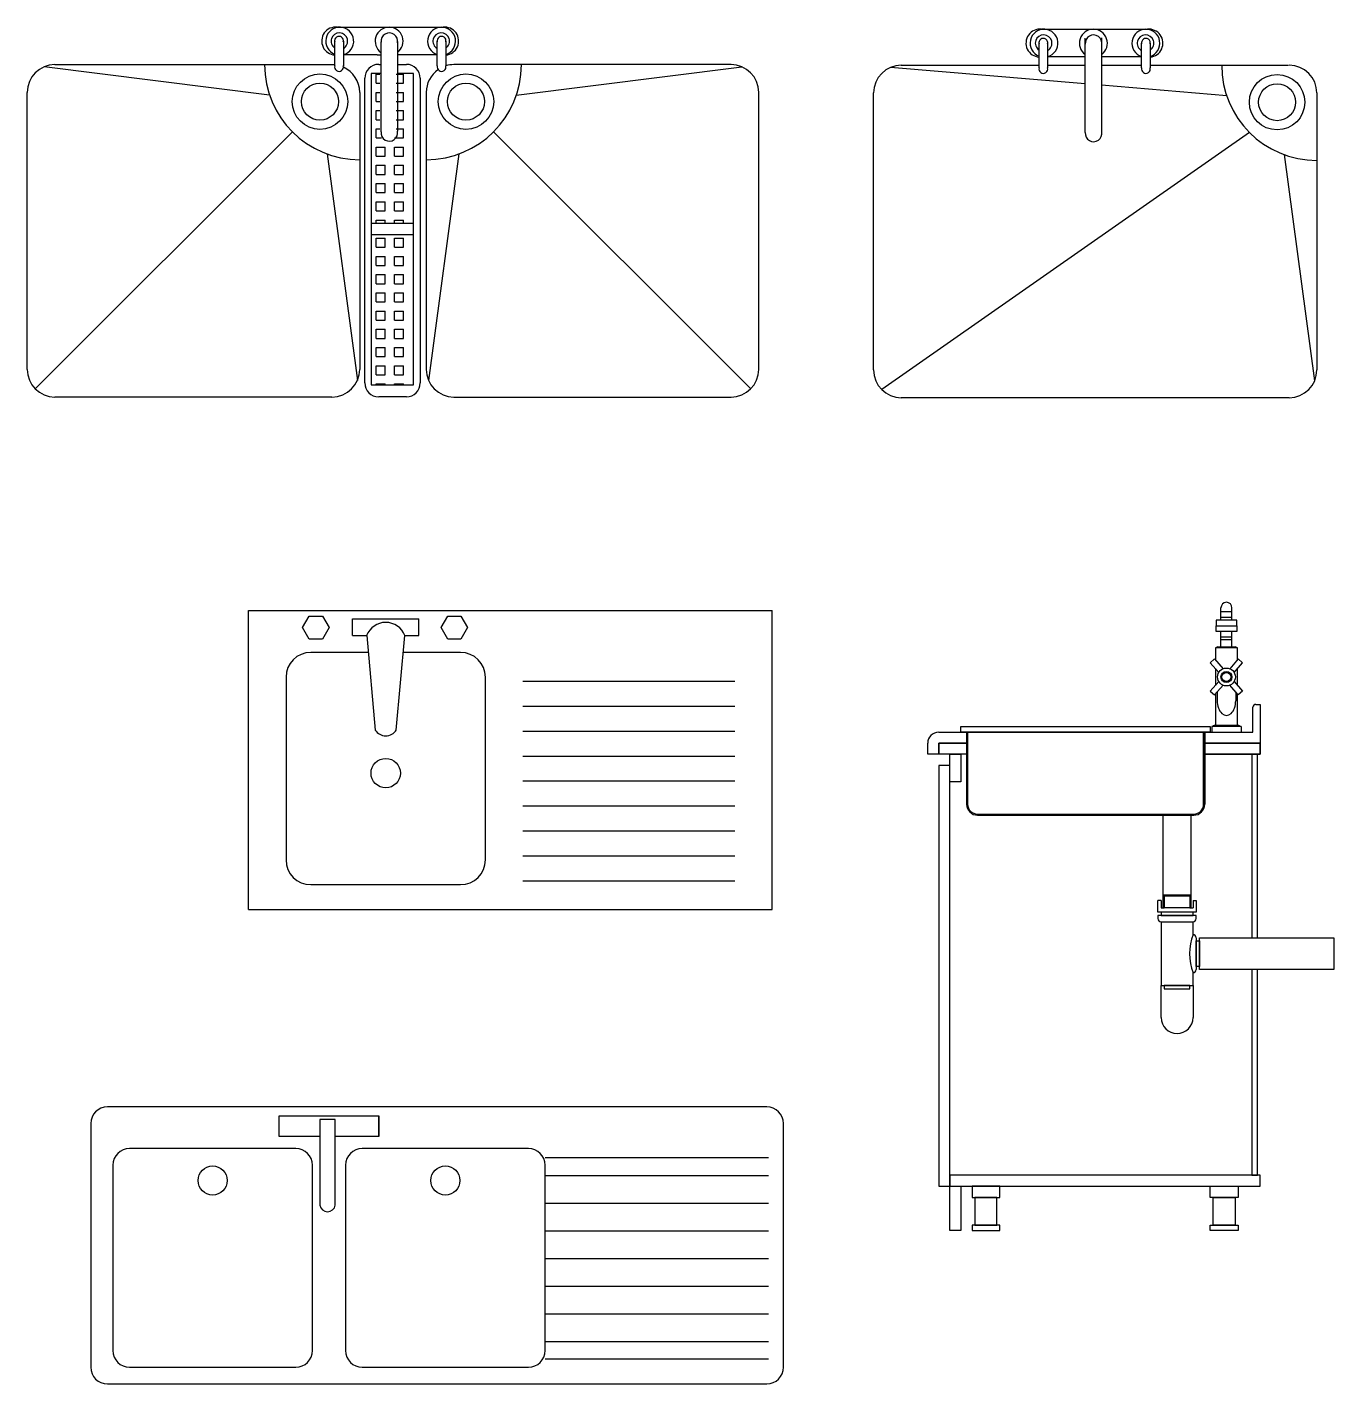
# Model space of a CAD drawing. Header units: inches. Extents: x -9589 to -2911, y 12135 to 18568.
# Drawn here: x -5270 to -2911, y 16011 to 18461 of the extents above; entities that cross this region are included whole.
import ezdxf

# ---------------------------------------------------------------- set-up
doc = ezdxf.new("R2010")
doc.units = ezdxf.units.IN
doc.header["$MEASUREMENT"] = 0
doc.layers.add('freecads.com', color=7, linetype='Continuous')

msp = doc.modelspace()

# ---------------------------------------------------------------- linework, layer by layer
at = {"layer": 'freecads.com'}
for p, q in [((-4710, 18460.9), (-4512.8, 18460.9)), ((-4512.8, 18460.9), (-4512.8, 18460.8)), ((-3439, 18457.2), (-3241.8, 18457.2)), ((-3241.8, 18457.2), (-3241.8, 18457.1)), ((-4714.4, 18391.2), (-4714.4, 18436)), ((-4698.9, 18436), (-4698.9, 18391.2)), ((-4630.9, 18271.9), (-4630.9, 18434.8)), ((-4601.4, 18435.2), (-4601.4, 18273.4)), ((-4529.4, 18391.2), (-4529.4, 18436)), ((-4513.9, 18436), (-4513.9, 18391.2)), ((-3443.4, 18387.5), (-3443.4, 18432.3)), ((-3427.9, 18432.3), (-3427.9, 18387.5)), ((-3359.9, 18270.8), (-3359.9, 18441.3)), ((-3330.4, 18441.6), (-3330.4, 18272.3)), ((-3258.4, 18387.5), (-3258.4, 18432.3)), ((-3242.9, 18432.3), (-3242.9, 18387.5)), ((-4637.7, 18410.9), (-4698.9, 18410.9)), ((-4637.7, 18410.9), (-4630.9, 18410.9)), ((-4529.4, 18410.9), (-4601.4, 18410.9)), ((-4512.8, 18410.9), (-4513.9, 18410.9)), ((-4512.8, 18410.9), (-4512.8, 18410.9)), ((-3359.9, 18407.2), (-3427.9, 18407.2)), ((-3258.4, 18407.2), (-3330.4, 18407.2)), ((-3241.8, 18407.2), (-3242.9, 18407.2)), ((-3241.8, 18407.2), (-3241.8, 18407.2)), ((-4832, 18338), (-5238.8, 18389.4)), ((-5219.5, 18393.3), (-5186.9, 18393.3)), ((-5186.9, 18393.3), (-4714.4, 18393.3)), ((-4630.9, 18377.1), (-4648.8, 18377.1)), ((-4648.8, 18377.1), (-4648.8, 17815.4)), ((-4639.7, 18376.1), (-4633.1, 18376.1)), ((-4639.7, 18359.6), (-4639.7, 18376.1)), ((-4635.1, 18393.8), (-4630.9, 18393.8)), ((-4603.5, 18376.1), (-4590.4, 18376.1)), ((-4601.4, 18393.8), (-4585.1, 18393.8)), ((-4572.1, 18377.1), (-4601.4, 18377.1)), ((-4590.4, 18359.6), (-4590.4, 18376.1)), ((-4572.1, 17815.4), (-4572.1, 18377.1)), ((-3999.2, 18393.3), (-4499.4, 18393.3)), ((-4386.8, 18338), (-3979.9, 18389.4)), ((-3359.9, 18358.6), (-3711.3, 18388.3)), ((-3692, 18392.2), (-3443.4, 18392.2)), ((-3427.9, 18392.2), (-3359.9, 18392.2)), ((-3330.4, 18392.2), (-3258.4, 18392.2)), ((-3242.9, 18392.2), (-3020.8, 18392.2)), ((-3020.8, 18392.2), (-2993, 18392.2)), ((-4660.1, 17818.6), (-4660.1, 18368.8)), ((-4639.7, 18359.6), (-4633.1, 18359.6)), ((-4603.5, 18359.6), (-4590.4, 18359.6)), ((-4560.1, 18368.8), (-4560.1, 17818.6)), ((-3104.6, 18337), (-3330.4, 18356.1)), ((-5269.6, 17843.1), (-5269.6, 18343.3)), ((-4669.3, 18343.3), (-4669.3, 17843.1)), ((-4639.7, 18343.2), (-4633.1, 18343.2)), ((-4639.7, 18326.7), (-4639.7, 18343.2)), ((-4639.7, 18326.7), (-4633.1, 18326.7)), ((-4603.5, 18343.2), (-4590.4, 18343.2)), ((-4603.5, 18326.7), (-4590.4, 18326.7)), ((-4590.4, 18326.7), (-4590.4, 18343.2)), ((-4549.4, 18343.3), (-4549.4, 17843.1)), ((-3949.2, 17843.1), (-3949.2, 18343.3)), ((-3742, 17842), (-3742, 18342.2)), ((-2942, 18342.2), (-2942, 17842)), ((-4639.7, 18310.3), (-4633.1, 18310.3)), ((-4639.7, 18293.8), (-4639.7, 18310.3)), ((-4603.5, 18310.3), (-4590.4, 18310.3)), ((-4590.4, 18293.8), (-4590.4, 18310.3)), ((-4639.7, 18293.8), (-4633.1, 18293.8)), ((-4639.7, 18277.4), (-4633.1, 18277.4)), ((-4639.7, 18260.9), (-4639.7, 18277.4)), ((-4603.5, 18293.8), (-4590.4, 18293.8)), ((-4603.5, 18277.4), (-4590.4, 18277.4)), ((-4590.4, 18260.9), (-4590.4, 18277.4)), ((-4790.8, 18271.8), (-5254.9, 17807.7)), ((-4639.7, 18260.9), (-4629.9, 18260.9)), ((-4606.4, 18260.9), (-4590.4, 18260.9)), ((-4427.9, 18271.8), (-3963.8, 17807.7)), ((-3063.4, 18270.8), (-3727.3, 17806.6)), ((-4728.4, 18232), (-4673.4, 17823.3)), ((-4639.7, 18244.5), (-4623.3, 18244.5)), ((-4639.7, 18228), (-4639.7, 18244.5)), ((-4639.7, 18228), (-4623.3, 18228)), ((-4623.3, 18228), (-4623.3, 18244.5)), ((-4606.8, 18244.5), (-4590.4, 18244.5)), ((-4606.8, 18228), (-4606.8, 18244.5)), ((-4606.8, 18228), (-4590.4, 18228)), ((-4590.4, 18228), (-4590.4, 18244.5)), ((-4490.3, 18232), (-4545.3, 17823.3)), ((-3001.1, 18230.9), (-2946.1, 17822.3)), ((-4639.7, 18211.6), (-4623.3, 18211.6)), ((-4639.7, 18195.1), (-4639.7, 18211.6)), ((-4623.3, 18195.1), (-4623.3, 18211.6)), ((-4606.8, 18211.6), (-4590.4, 18211.6)), ((-4606.8, 18195.1), (-4606.8, 18211.6)), ((-4590.4, 18195.1), (-4590.4, 18211.6)), ((-4639.7, 18195.1), (-4623.3, 18195.1)), ((-4639.7, 18178.7), (-4623.3, 18178.7)), ((-4639.7, 18162.2), (-4639.7, 18178.7)), ((-4623.3, 18162.2), (-4623.3, 18178.7)), ((-4606.8, 18195.1), (-4590.4, 18195.1)), ((-4606.8, 18178.7), (-4590.4, 18178.7)), ((-4606.8, 18162.2), (-4606.8, 18178.7)), ((-4590.4, 18162.2), (-4590.4, 18178.7)), ((-4639.7, 18162.2), (-4623.3, 18162.2)), ((-4606.8, 18162.2), (-4590.4, 18162.2)), ((-4639.7, 18145.8), (-4623.3, 18145.8)), ((-4639.7, 18129.3), (-4639.7, 18145.8)), ((-4639.7, 18129.3), (-4623.3, 18129.3)), ((-4623.3, 18129.3), (-4623.3, 18145.8)), ((-4606.8, 18145.8), (-4590.4, 18145.8)), ((-4606.8, 18129.3), (-4606.8, 18145.8)), ((-4606.8, 18129.3), (-4590.4, 18129.3)), ((-4590.4, 18129.3), (-4590.4, 18145.8)), ((-4572.1, 18106.3), (-4648.8, 18106.3)), ((-4639.7, 18112.8), (-4623.3, 18112.8)), ((-4639.7, 18106.3), (-4639.7, 18112.8)), ((-4623.3, 18106.3), (-4623.3, 18112.8)), ((-4606.8, 18112.8), (-4590.4, 18112.8)), ((-4606.8, 18106.3), (-4606.8, 18112.8)), ((-4590.4, 18106.3), (-4590.4, 18112.8)), ((-4572.1, 18086.3), (-4648.8, 18086.3)), ((-4639.7, 18079.9), (-4623.3, 18079.9)), ((-4639.7, 18063.5), (-4639.7, 18079.9)), ((-4623.3, 18063.5), (-4623.3, 18079.9)), ((-4606.8, 18079.9), (-4590.4, 18079.9)), ((-4606.8, 18063.5), (-4606.8, 18079.9)), ((-4590.4, 18063.5), (-4590.4, 18079.9)), ((-4639.7, 18063.5), (-4623.3, 18063.5)), ((-4606.8, 18063.5), (-4590.4, 18063.5)), ((-4639.7, 18047), (-4623.3, 18047)), ((-4639.7, 18030.6), (-4639.7, 18047)), ((-4639.7, 18030.6), (-4623.3, 18030.6)), ((-4623.3, 18030.6), (-4623.3, 18047)), ((-4606.8, 18047), (-4590.4, 18047)), ((-4606.8, 18030.6), (-4606.8, 18047)), ((-4606.8, 18030.6), (-4590.4, 18030.6)), ((-4590.4, 18030.6), (-4590.4, 18047)), ((-4639.7, 18014.1), (-4623.3, 18014.1)), ((-4639.7, 17997.7), (-4639.7, 18014.1)), ((-4623.3, 17997.7), (-4623.3, 18014.1)), ((-4606.8, 18014.1), (-4590.4, 18014.1)), ((-4606.8, 17997.7), (-4606.8, 18014.1)), ((-4590.4, 17997.7), (-4590.4, 18014.1)), ((-4639.7, 17997.7), (-4623.3, 17997.7)), ((-4639.7, 17981.2), (-4623.3, 17981.2)), ((-4639.7, 17964.8), (-4639.7, 17981.2)), ((-4623.3, 17964.8), (-4623.3, 17981.2)), ((-4606.8, 17997.7), (-4590.4, 17997.7)), ((-4606.8, 17981.2), (-4590.4, 17981.2)), ((-4606.8, 17964.8), (-4606.8, 17981.2)), ((-4590.4, 17964.8), (-4590.4, 17981.2)), ((-4639.7, 17964.8), (-4623.3, 17964.8)), ((-4606.8, 17964.8), (-4590.4, 17964.8)), ((-4639.7, 17948.3), (-4623.3, 17948.3)), ((-4639.7, 17931.9), (-4639.7, 17948.3)), ((-4623.3, 17931.9), (-4623.3, 17948.3)), ((-4606.8, 17948.3), (-4590.4, 17948.3)), ((-4606.8, 17931.9), (-4606.8, 17948.3)), ((-4590.4, 17931.9), (-4590.4, 17948.3)), ((-4639.7, 17931.9), (-4623.3, 17931.9)), ((-4639.7, 17915.4), (-4623.3, 17915.4)), ((-4639.7, 17899), (-4639.7, 17915.4)), ((-4623.3, 17899), (-4623.3, 17915.4)), ((-4606.8, 17931.9), (-4590.4, 17931.9)), ((-4606.8, 17915.4), (-4590.4, 17915.4)), ((-4606.8, 17899), (-4606.8, 17915.4)), ((-4590.4, 17899), (-4590.4, 17915.4)), ((-4639.7, 17899), (-4623.3, 17899)), ((-4606.8, 17899), (-4590.4, 17899)), ((-4639.7, 17882.5), (-4623.3, 17882.5)), ((-4639.7, 17866.1), (-4639.7, 17882.5)), ((-4639.7, 17866.1), (-4623.3, 17866.1)), ((-4623.3, 17866.1), (-4623.3, 17882.5)), ((-4606.8, 17882.5), (-4590.4, 17882.5)), ((-4606.8, 17866.1), (-4606.8, 17882.5)), ((-4606.8, 17866.1), (-4590.4, 17866.1)), ((-4590.4, 17866.1), (-4590.4, 17882.5)), ((-4639.7, 17849.6), (-4623.3, 17849.6)), ((-4639.7, 17833.1), (-4639.7, 17849.6)), ((-4623.3, 17833.1), (-4623.3, 17849.6)), ((-4606.8, 17849.6), (-4590.4, 17849.6)), ((-4606.8, 17833.1), (-4606.8, 17849.6)), ((-4590.4, 17833.1), (-4590.4, 17849.6)), ((-4648.8, 17815.4), (-4572.1, 17815.4)), ((-4639.7, 17833.1), (-4623.3, 17833.1)), ((-4639.7, 17816.7), (-4623.3, 17816.7)), ((-4639.7, 17815.4), (-4639.7, 17816.7)), ((-4623.3, 17815.4), (-4623.3, 17816.7)), ((-4606.8, 17833.1), (-4590.4, 17833.1)), ((-4606.8, 17816.7), (-4590.4, 17816.7)), ((-4606.8, 17815.4), (-4606.8, 17816.7)), ((-4590.4, 17815.4), (-4590.4, 17816.7)), ((-4719.4, 17793.1), (-5219.5, 17793.1)), ((-4585.1, 17793.6), (-4635.1, 17793.6)), ((-4499.4, 17793.1), (-3999.2, 17793.1)), ((-2992, 17792), (-3692, 17792)), ((-3115.2, 17390.1), (-3115.2, 17412.5)), ((-3095.2, 17405.1), (-3115.2, 17405.1)), ((-3095.2, 17395.1), (-3115.2, 17395.1)), ((-3095.2, 17390.1), (-3095.2, 17412.5)), ((-3086.4, 17390.1), (-3124, 17390.1)), ((-3124, 17390.1), (-3124, 17380)), ((-3124, 17369.8), (-3124, 17380)), ((-3124, 17380), (-3086.4, 17380)), ((-3124, 17380), (-3086.4, 17380)), ((-3086.4, 17369.8), (-3124, 17369.8)), ((-3095.2, 17390.1), (-3115.2, 17390.1)), ((-3115.2, 17342.1), (-3115.2, 17369.8)), ((-3095.2, 17369.8), (-3115.2, 17369.8)), ((-3095.2, 17342.1), (-3095.2, 17369.8)), ((-3086.4, 17380), (-3086.4, 17390.1)), ((-3086.4, 17380), (-3086.4, 17369.8)), ((-3095.2, 17359.8), (-3115.2, 17359.8)), ((-3095.2, 17354.8), (-3115.2, 17354.8)), ((-3126.7, 17320.2), (-3134.4, 17313.5)), ((-3126.7, 17320.2), (-3111.4, 17302.6)), ((-3085.2, 17340.1), (-3125.2, 17340.1)), ((-3125.2, 17340.1), (-3125.2, 17318.5)), ((-3121.2, 17342.1), (-3089.2, 17342.1)), ((-3083.8, 17320.2), (-3099.1, 17302.6)), ((-3085.2, 17318.5), (-3085.2, 17340.1)), ((-3083.8, 17320.2), (-3076, 17313.5)), ((-3119.1, 17295.8), (-3134.4, 17313.5)), ((-3125.2, 17302.9), (-3125.2, 17272.5)), ((-3091.3, 17295.8), (-3076, 17313.5)), ((-3085.2, 17272.5), (-3085.2, 17302.9)), ((-3119.1, 17279.5), (-3134.4, 17261.9)), ((-3126.7, 17255.2), (-3111.4, 17272.8)), ((-3083.8, 17255.2), (-3099.1, 17272.8)), ((-3091.3, 17279.5), (-3076, 17261.9)), ((-3134.4, 17261.9), (-3126.7, 17255.2)), ((-3125.2, 17256.8), (-3125.2, 17200.1)), ((-3122, 17260.6), (-3122, 17244.9)), ((-3088.5, 17260.6), (-3088.5, 17244.9)), ((-3085.2, 17200.1), (-3085.2, 17256.8)), ((-3076, 17261.9), (-3083.8, 17255.2)), ((-3131.6, 17198.1), (-3131.6, 17188.1)), ((-3078.8, 17198.1), (-3131.6, 17198.1)), ((-3082.8, 17200.1), (-3127.6, 17200.1)), ((-3078.8, 17198.1), (-3078.8, 17188.1)), ((-3228.8, 16862.9), (-3228.8, 16883.8)), ((-3223.1, 16883.8), (-3228.8, 16883.8)), ((-3223.1, 16883.8), (-3223.1, 16870.7)), ((-3169.3, 16894), (-3219.3, 16894)), ((-3217.3, 16891.7), (-3217.3, 16870.7)), ((-3171.3, 16891.7), (-3217.3, 16891.7)), ((-3171.3, 16891.7), (-3171.3, 16870.7)), ((-3165.5, 16883.8), (-3159.7, 16883.8)), ((-3165.5, 16883.8), (-3165.5, 16870.7)), ((-3159.7, 16883.8), (-3159.7, 16862.9)), ((-3159.7, 16862.9), (-3228.8, 16862.9)), ((-3159.7, 16857.1), (-3228.8, 16857.1)), ((-3228.8, 16857.1), (-3228.8, 16851.4)), ((-3223.1, 16870.7), (-3217.3, 16870.7)), ((-3223.1, 16862.9), (-3223.1, 16857.1)), ((-3165.5, 16862.9), (-3223.1, 16862.9)), ((-3223.1, 16857.1), (-3165.5, 16857.1)), ((-3171.3, 16870.7), (-3165.5, 16870.7)), ((-3165.5, 16857.1), (-3165.5, 16862.9)), ((-3159.7, 16851.4), (-3159.7, 16857.1)), ((-3223.1, 16845.6), (-3165.5, 16845.6)), ((-3223.1, 16845.6), (-3223.1, 16730.5)), ((-3165.5, 16822.6), (-3165.5, 16845.6)), ((-3159.7, 16816.9), (-3159.7, 16759.3)), ((-3159.7, 16765.1), (-3159.7, 16811.1)), ((-3159.7, 16811.1), (-3154, 16811.1)), ((-3154, 16759.3), (-3154, 16816.9)), ((-3154, 16816.9), (-2911.4, 16816.8)), ((-3154, 16811.1), (-3154, 16765.1)), ((-2911.4, 16816.8), (-2911.4, 16759.3)), ((-3154, 16765.1), (-3159.7, 16765.1)), ((-2911.4, 16759.3), (-3154, 16759.3)), ((-3165.5, 16730.5), (-3165.5, 16753.6)), ((-3223.1, 16730.5), (-3165.5, 16730.5)), ((-3223.1, 16672.8), (-3223.1, 16730.5)), ((-3217.3, 16730.5), (-3217.3, 16724.8)), ((-3171.3, 16730.5), (-3217.3, 16730.5)), ((-3217.3, 16724.8), (-3171.3, 16724.8)), ((-3171.3, 16724.8), (-3171.3, 16730.5)), ((-3165.5, 16730.5), (-3165.5, 16672.8)), ((-3934.8, 16511.3), (-5124.8, 16511.3)), ((-4814.8, 16457.9), (-4814.8, 16495.3)), ((-4814.8, 16495.3), (-4634.8, 16495.3)), ((-4713.4, 16488.9), (-4741.3, 16488.9)), ((-4741.3, 16488.9), (-4741.3, 16333.8)), ((-4713.4, 16333.8), (-4713.4, 16488.9)), ((-4634.8, 16457.9), (-4634.8, 16495.3)), ((-4634.8, 16495.3), (-4634.8, 16457.9)), ((-5154.8, 16481.3), (-5154.8, 16041.3)), ((-3904.8, 16041.3), (-3904.8, 16481.3)), ((-4741.3, 16457.9), (-4814.8, 16457.9)), ((-4634.8, 16457.9), (-4713.4, 16457.9)), ((-4784.8, 16436.3), (-5084.8, 16436.3)), ((-4364.8, 16436.3), (-4664.8, 16436.3)), ((-4334.8, 16420.2), (-3931.6, 16420.2)), ((-5114.8, 16406.3), (-5114.8, 16071.3)), ((-4754.8, 16071.3), (-4754.8, 16406.3)), ((-4694.8, 16406.3), (-4694.8, 16071.3)), ((-4334.8, 16071.3), (-4334.8, 16406.3)), ((-4334.8, 16387.7), (-3931.6, 16387.7)), ((-4334.8, 16337.7), (-3931.6, 16337.7)), ((-4334.8, 16287.7), (-3931.6, 16287.7)), ((-4334.8, 16237.7), (-3931.6, 16237.7)), ((-4334.8, 16187.7), (-3931.6, 16187.7)), ((-4334.8, 16137.7), (-3931.6, 16137.7)), ((-4334.8, 16087.7), (-3931.6, 16087.7)), ((-4334.8, 16056.7), (-3931.6, 16056.7)), ((-5084.8, 16041.3), (-4784.8, 16041.3)), ((-4664.8, 16041.3), (-4364.8, 16041.3)), ((-5124.8, 16011.3), (-3934.8, 16011.3))]:
    msp.add_line(p, q, dxfattribs=at)
at = {"layer": 'freecads.com', "extrusion": (0, 0, -1)}
for p, q in [((-4869.9, 16867.7), (-4869.9, 17407.7)), ((-4869.9, 17407.7), (-3924.9, 17407.7)), ((-4772.4, 17376.9), (-4760.4, 17397.5)), ((-4760.4, 17397.5), (-4736.6, 17397.5)), ((-4736.6, 17397.5), (-4724.6, 17376.9)), ((-4522.4, 17376.9), (-4510.5, 17397.5)), ((-4510.5, 17397.5), (-4486.6, 17397.5)), ((-4486.6, 17397.5), (-4474.7, 17376.9)), ((-3924.9, 16867.7), (-3924.9, 17407.7)), ((-4760.4, 17356.2), (-4772.4, 17376.9)), ((-4724.6, 17376.9), (-4736.6, 17356.2)), ((-4682.1, 17392.6), (-4562.7, 17392.6)), ((-4682.1, 17362.4), (-4682.1, 17392.6)), ((-4562.7, 17362.4), (-4562.7, 17392.6)), ((-4510.5, 17356.2), (-4522.4, 17376.9)), ((-4474.7, 17376.9), (-4486.6, 17356.2)), ((-4736.6, 17356.2), (-4760.4, 17356.2)), ((-4682.1, 17362.4), (-4656.8, 17362.4)), ((-4656.8, 17362.4), (-4641.4, 17191.8)), ((-4603.4, 17191.8), (-4587.9, 17362.4)), ((-4587.9, 17362.4), (-4562.7, 17362.4)), ((-4486.6, 17356.2), (-4510.5, 17356.2)), ((-4654.1, 17332.1), (-4757.4, 17332.1)), ((-4487.4, 17332.1), (-4590.6, 17332.1)), ((-4802.4, 17287.1), (-4802.4, 16957.7)), ((-4442.4, 16957.7), (-4442.4, 17287.1)), ((-4374.9, 17279.9), (-3992.4, 17279.9)), ((-4374.9, 17234.9), (-3992.4, 17234.9)), ((-4374.9, 17189.9), (-3992.4, 17189.9)), ((-4374.9, 17144.9), (-3992.4, 17144.9)), ((-4374.9, 17099.9), (-3992.4, 17099.9)), ((-4374.9, 17054.9), (-3992.4, 17054.9)), ((-4374.9, 17009.9), (-3992.4, 17009.9)), ((-4374.9, 16964.9), (-3992.4, 16964.9)), ((-4757.4, 16912.7), (-4487.4, 16912.7)), ((-4374.9, 16919.9), (-3992.4, 16919.9)), ((-4869.9, 16867.7), (-3924.9, 16867.7))]:
    msp.add_line(p, q, dxfattribs=at)
at = {"layer": 'freecads.com', "ltscale": 0.5}
for p, q in [((-3057.3, 17188.1), (-3057.3, 17233.1)), ((-3052.3, 17238.1), (-3044.3, 17238.1)), ((-3044.3, 17238.1), (-3044.3, 17168.1)), ((-3584.3, 17198.1), (-3134.3, 17198.1)), ((-3584.3, 17188.1), (-3584.3, 17198.1)), ((-3134.3, 17198.1), (-3134.3, 17188.1)), ((-3624.3, 17188.1), (-3057.3, 17188.1)), ((-3134.3, 17188.1), (-3584.3, 17188.1)), ((-3574.3, 17188.1), (-3574.3, 17058.1)), ((-3144.3, 17188.1), (-3574.3, 17188.1)), ((-3574.3, 17188.1), (-3574.3, 17058.1)), ((-3146.3, 17188.1), (-3572.3, 17188.1)), ((-3572.3, 17188.1), (-3572.3, 17058.1)), ((-3146.3, 17058.1), (-3146.3, 17188.1)), ((-3144.3, 17188.1), (-3144.3, 17058.1)), ((-3144.3, 17058.1), (-3144.3, 17188.1)), ((-3644.3, 17148.1), (-3644.3, 17168.1)), ((-3624.3, 17148.1), (-3644.3, 17148.1)), ((-3574.3, 17168.1), (-3624.3, 17168.1)), ((-3624.3, 17168.1), (-3624.3, 17148.1)), ((-3624.3, 17148.1), (-3624.3, 17168.1)), ((-3624.3, 17168.1), (-3574.3, 17168.1)), ((-3624.3, 17168.1), (-3574.3, 17168.1)), ((-3624.3, 17148.1), (-3624.3, 17168.1)), ((-3574.3, 17148.1), (-3624.3, 17148.1)), ((-3574.3, 17148.1), (-3624.3, 17148.1)), ((-3604.3, 17098.1), (-3604.3, 17148.1)), ((-3604.3, 17148.1), (-3584.3, 17148.1)), ((-3584.3, 17148.1), (-3584.3, 17098.1)), ((-3574.3, 17168.1), (-3574.3, 17148.1)), ((-3044.3, 17168.1), (-3144.3, 17168.1)), ((-3144.3, 17168.1), (-3044.3, 17168.1)), ((-3044.3, 17168.1), (-3144.3, 17168.1)), ((-3144.3, 17168.1), (-3144.3, 17148.1)), ((-3044.3, 17148.1), (-3144.3, 17148.1)), ((-3144.3, 17148.1), (-3044.3, 17148.1)), ((-3049.3, 17148.1), (-3059.3, 17148.1)), ((-3059.3, 17148.1), (-3059.3, 16816.9)), ((-3049.3, 16816.9), (-3049.3, 17148.1)), ((-3044.3, 17168.1), (-3044.3, 17148.1)), ((-3044.3, 17148.1), (-3044.3, 17168.1)), ((-3604.3, 17128.1), (-3624.3, 17128.1)), ((-3624.3, 17128.1), (-3624.3, 16368.1)), ((-3604.3, 16368.1), (-3604.3, 17128.1)), ((-3584.3, 17098.1), (-3604.3, 17098.1)), ((-3554.3, 17040.1), (-3164.3, 17040.1)), ((-3554.3, 17038.1), (-3164.3, 17038.1)), ((-3554.3, 17038.1), (-3164.3, 17038.1)), ((-3219.3, 17038.1), (-3169.3, 17038.1)), ((-3219.3, 16870.7), (-3219.3, 17038.1)), ((-3169.3, 17038.1), (-3169.3, 16870.7)), ((-3169.3, 16870.7), (-3219.3, 16870.7)), ((-3059.3, 16759.3), (-3059.3, 16388.1)), ((-3049.3, 16388.1), (-3049.3, 16759.3)), ((-3624.3, 16368.1), (-3604.3, 16368.1)), ((-3044.3, 16388.1), (-3604.3, 16388.1)), ((-3604.3, 16388.1), (-3604.3, 16368.1)), ((-3604.3, 16368.1), (-3044.3, 16368.1)), ((-3604.3, 16368.1), (-3584.3, 16368.1)), ((-3604.3, 16288.1), (-3604.3, 16368.1)), ((-3584.3, 16368.1), (-3584.3, 16288.1)), ((-3514.3, 16368.1), (-3564.3, 16368.1)), ((-3564.3, 16368.1), (-3564.3, 16348.1)), ((-3514.3, 16348.1), (-3514.3, 16368.1)), ((-3134.3, 16348.1), (-3134.3, 16368.1)), ((-3134.3, 16368.1), (-3084.3, 16368.1)), ((-3084.3, 16368.1), (-3084.3, 16348.1)), ((-3059.3, 16388.1), (-3049.3, 16388.1)), ((-3044.3, 16368.1), (-3044.3, 16388.1)), ((-3564.3, 16348.1), (-3514.3, 16348.1)), ((-3519.3, 16348.1), (-3559.3, 16348.1)), ((-3559.3, 16348.1), (-3559.3, 16298.1)), ((-3519.3, 16298.1), (-3519.3, 16348.1)), ((-3084.3, 16348.1), (-3134.3, 16348.1)), ((-3129.3, 16298.1), (-3129.3, 16348.1)), ((-3129.3, 16348.1), (-3089.3, 16348.1)), ((-3089.3, 16348.1), (-3089.3, 16298.1)), ((-3514.3, 16298.1), (-3564.3, 16298.1)), ((-3564.3, 16298.1), (-3564.3, 16288.1)), ((-3559.3, 16298.1), (-3519.3, 16298.1)), ((-3514.3, 16288.1), (-3514.3, 16298.1)), ((-3134.3, 16288.1), (-3134.3, 16298.1)), ((-3134.3, 16298.1), (-3084.3, 16298.1)), ((-3089.3, 16298.1), (-3129.3, 16298.1)), ((-3084.3, 16298.1), (-3084.3, 16288.1)), ((-3584.3, 16288.1), (-3604.3, 16288.1)), ((-3564.3, 16288.1), (-3514.3, 16288.1)), ((-3084.3, 16288.1), (-3134.3, 16288.1))]:
    msp.add_line(p, q, dxfattribs=at)
at = {"layer": 'freecads.com'}
for centre, radius in [((-4741.1, 18326.5), 50), ((-4477.6, 18326.5), 50), ((-3013.8, 18325.5), 50), ((-4741.1, 18326.5), 33.4), ((-4477.6, 18326.5), 33.4), ((-3013.8, 18325.5), 33.4), ((-3105.2, 17287.7), 16.1), ((-3105.2, 17287.7), 10), ((-3105.2, 17287.7), 10), ((-3105.2, 17287.7), 8.18), ((-4622.4, 17114.1), 26.6), ((-4934.8, 16378.5), 26.3), ((-4514.8, 16378.5), 26.3)]:
    msp.add_circle(centre, radius, dxfattribs=at)
for centre, radius, start, end in [((-4712.8, 18435.9), 25.2, 83.6374, 266.3804), ((-4705.4, 18435.7), 25.2, 284.8751, 248.9367), ((-4706.1, 18435.7), 15, 298.8271, 236.5609), ((-4616.3, 18435.7), 25.2, 306.3821, 234.378), ((-4616, 18435.6), 15, 347.8667, 186.3738), ((-4521.7, 18435.7), 25.2, 287.9421, 252.0578), ((-4522.2, 18435.7), 15, 303.439, 241.1729), ((-4516, 18435.9), 25.2, 274.8888, 96.3625), ((-3441.8, 18432.2), 25.2, 83.6374, 266.3804), ((-3434.4, 18432.1), 25.2, 284.8751, 248.9367), ((-3435.1, 18432.1), 15, 298.8271, 236.5609), ((-3345.3, 18432.1), 25.2, 306.3821, 234.378), ((-3345, 18431.9), 15, 347.8667, 186.3738), ((-3250.6, 18432.1), 25.2, 287.9421, 252.0578), ((-3251.2, 18432.1), 15, 303.439, 241.1729), ((-3245, 18432.2), 25.2, 274.8888, 96.3625), ((-4706.7, 18436.3), 8, 345.6134, 194.3865), ((-4521.7, 18436.3), 8, 345.6134, 194.3865), ((-3435.7, 18432.6), 8, 345.6134, 194.3865), ((-3250.6, 18432.6), 8, 345.6134, 194.3865), ((-5219.5, 18343.3), 50, 90, 180), ((-4669.3, 18393.3), 171.8, 180, 270), ((-4706.7, 18389.2), 8, 165.6134, 14.3865), ((-4719.4, 18343.3), 50, 360, 65.5642), ((-4635.1, 18368.8), 25, 90, 180), ((-4585.1, 18368.8), 25, 360, 90), ((-4549.4, 18393.3), 171.8, 270, 360), ((-4499.4, 18343.3), 50, 124.8429, 180), ((-4521.7, 18389.2), 8, 165.6134, 14.3865), ((-4499.4, 18343.3), 50, 90, 106.8487), ((-3999.2, 18343.3), 50, 360, 90), ((-3692, 18342.2), 50, 90, 180), ((-3435.7, 18385.6), 8, 165.6134, 14.3865), ((-3250.6, 18385.6), 8, 165.6134, 14.3865), ((-2942, 18392.2), 171.8, 180, 270), ((-2992, 18342.2), 50, 360, 90), ((-4616, 18270.2), 15, 173.6261, 12.1333), ((-3345, 18269.2), 15, 173.6261, 12.1333), ((-5219.5, 17843.1), 50, 180, 270), ((-4719.4, 17843.1), 50, 270, 360), ((-4499.4, 17843.1), 50, 180, 270), ((-3999.2, 17843.1), 50, 270, 360), ((-3692, 17842), 50, 180, 270), ((-2992, 17842), 50, 270, 360), ((-4635.1, 17818.6), 25, 180, 270), ((-4585.1, 17818.6), 25, 270, 360), ((-3105.2, 17412.5), 10, 0, 180), ((-4622.4, 17349.3), 36.9, 20.8997, 159.1003), ((-4757.4, 17287.1), 45, 90, 180), ((-4487.4, 17287.1), 45, 0, 90), ((-3121.2, 17340.1), 2, 90, 180), ((-3089.2, 17340.1), 2, 0, 90), ((-3127.6, 17198.1), 2, 90, 180), ((-3082.8, 17198.1), 2, 0, 90), ((-4622.4, 17204.1), 22.6, 212.7568, 327.2432), ((-4757.4, 16957.7), 45, 180, 270), ((-4487.4, 16957.7), 45, 270, 0), ((-3219.6, 16891.7), 2.3, 360, 81.9254), ((-3169, 16891.7), 2.3, 98.0746, 180), ((-3223.1, 16851.4), 5.76, 180, 270), ((-3165.5, 16851.4), 5.76, 270, 0), ((-3076.2, 16788.1), 95.7, 158.8537, 201.1463), ((-3165.5, 16816.9), 5.76, 0, 90), ((-3165.5, 16759.3), 5.76, 270, 0), ((-3194.3, 16672.8), 28.8, 180, 0), ((-5124.8, 16481.3), 30, 90, 180), ((-3934.8, 16481.3), 30, 0, 90), ((-5084.8, 16406.3), 30, 90, 180), ((-4784.8, 16406.3), 30, 0, 90), ((-4664.8, 16406.3), 30, 90, 180), ((-4364.8, 16406.3), 30, 0, 90), ((-4727.4, 16336.3), 14.2, 190.3889, 349.6111), ((-5084.8, 16071.3), 30, 180, 270), ((-4784.8, 16071.3), 30, 270, 0), ((-4664.8, 16071.3), 30, 180, 270), ((-4364.8, 16071.3), 30, 270, 0), ((-5124.8, 16041.3), 30, 180, 270), ((-3934.8, 16041.3), 30, 270, 0)]:
    msp.add_arc(centre, radius, start, end, dxfattribs=at)
at = {"layer": 'freecads.com', "ltscale": 0.5}
for centre, radius, start, end in [((-3052.3, 17233.1), 5, 90, 180), ((-3624.3, 17168.1), 20, 90, 180), ((-3554.3, 17058.1), 20, 180, 270), ((-3554.3, 17058.1), 20, 180, 270), ((-3554.3, 17058.1), 18, 180, 270), ((-3164.3, 17058.1), 20, 270, 0), ((-3164.3, 17058.1), 20, 270, 0), ((-3164.3, 17058.1), 18, 270, 0)]:
    msp.add_arc(centre, radius, start, end, dxfattribs=at)
at = {"layer": 'freecads.com'}
msp.add_ellipse((-3105.2, 17244.9), major_axis=(0, 26.5), ratio=0.632121, start_param=1.570796, end_param=4.712389, dxfattribs=at)

doc.saveas('drawing.dxf')
